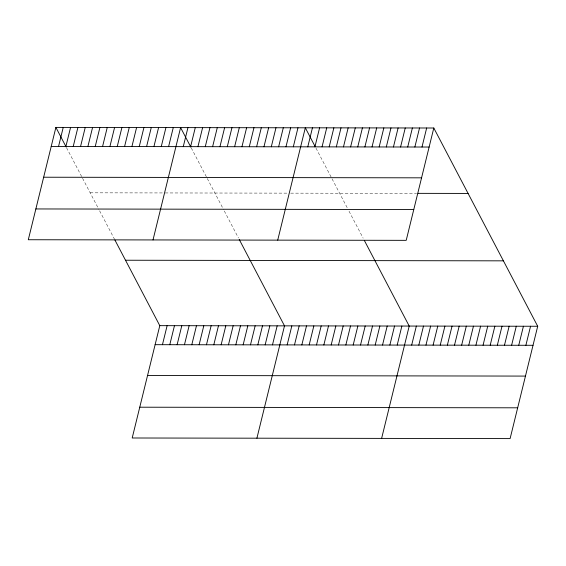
<?xml version="1.0" encoding="UTF-8"?>
<svg xmlns="http://www.w3.org/2000/svg" width="566" height="566" viewBox="0 0 566 566"><rect width="100%" height="100%" fill="white"/><g stroke="black" fill="none" stroke-linecap="round" stroke-linejoin="round"><path stroke-width="0.42" stroke-dasharray="2.83 2.12" d="M90.178 192.822L163.539 192.942M165.166 192.942L288.25 193.14M290.698 193.148L416.534 193.346M315.984 148.15L347.842 208.953M349.017 211.196L363.153 238.159M191.273 147.952L206.887 177.759M207.269 178.481L223.528 209.498M224.306 210.998L238.442 237.961M66.562 147.754L82.176 177.554M82.558 178.283L98.817 209.3M99.602 210.8L114.516 239.255"/><path stroke-width="0.85" d="M55.892 127.4L28.3 239.736L406.211 240.345L433.804 128.008L55.892 127.4L66.18 147.026M58.553 146.438L63.229 127.407M65.889 146.453L70.566 127.421M73.226 146.46L77.903 127.435M80.563 146.474L85.24 127.442M87.9 146.488L92.576 127.456M95.237 146.495L99.906 127.47M102.573 146.509L107.243 127.477M109.91 146.523L114.58 127.492M117.24 146.53L121.916 127.506M124.577 146.544L129.253 127.513M131.913 146.559L136.59 127.527M139.25 146.566L143.927 127.541M146.587 146.58L151.264 127.548M153.924 146.594L158.593 127.562M161.26 146.601L165.93 127.576M168.597 146.615L173.267 127.583M153.011 239.934L180.604 127.598L190.891 147.224M183.264 146.636L187.94 127.612M190.6 146.651L195.277 127.619M197.937 146.665L202.614 127.633M114.905 240.005L159.789 325.655L132.196 437.992L510.108 438.6L537.7 326.264L433.804 128.008M205.274 146.672L209.951 127.647M162.449 344.694L167.126 325.669M212.611 146.686L217.287 127.654M169.786 344.708L174.462 325.676M219.948 146.7L224.617 127.668M177.123 344.715L181.799 325.691M227.284 146.707L231.954 127.683M184.459 344.729L189.129 325.705M234.621 146.721L239.291 127.69M191.796 344.744L196.466 325.712M241.951 146.736L246.627 127.704M199.133 344.751L203.802 325.726M249.288 146.743L253.964 127.718M206.463 344.765L211.139 325.74M256.624 146.757L261.301 127.725M213.799 344.779L218.476 325.747M263.961 146.771L268.638 127.739M221.136 344.786L225.813 325.761M271.298 146.778L275.975 127.753M228.473 344.8L233.15 325.775M278.635 146.792L283.304 127.76M235.81 344.814L240.486 325.783M285.971 146.806L290.641 127.775M243.147 344.828L247.816 325.797M293.308 146.813L297.978 127.789M250.483 344.835L255.153 325.811M277.722 240.14L305.315 127.796L315.22 146.7M257.82 344.85L262.49 325.818M307.777 146.842L312.453 127.81M265.15 344.864L269.826 325.832M314.915 146.849L319.592 127.824M272.487 344.871L277.163 325.846M322.054 146.863L326.731 127.831M256.907 438.197L284.5 325.853L239.227 239.46M329.193 146.877L333.869 127.845M287.16 344.899L291.837 325.867M336.331 146.884L341.008 127.859M294.497 344.906L299.173 325.882M343.47 146.898L348.147 127.866M301.834 344.92L306.51 325.889M350.609 146.905L355.285 127.881M357.747 146.919L362.424 127.888M309.17 344.935L313.84 325.903M364.886 146.934L369.563 127.902M316.507 344.942L321.177 325.917M372.025 146.941L376.701 127.916M323.844 344.956L328.513 325.924M379.163 146.955L383.84 127.923M331.174 344.97L335.85 325.938M386.302 146.969L390.979 127.937M338.51 344.977L343.187 325.952M393.441 146.976L398.11 127.951M345.847 344.991L350.524 325.959M400.579 146.99L405.249 127.958M353.184 345.005L357.861 325.974M407.718 146.997L412.388 127.973M360.521 345.012L365.197 325.988M414.857 147.011L419.526 127.98M367.858 345.027L372.527 325.995M421.995 147.026L426.665 127.994M375.194 345.041L379.864 326.009M382.531 345.048L387.201 326.023M389.861 345.062L394.537 326.03M397.198 345.076L401.874 326.044M381.618 438.395L409.211 326.058L364.327 240.409M411.673 345.097L416.35 326.066M418.812 345.111L423.488 326.08M425.95 345.119L430.627 326.094M433.089 345.133L437.766 326.101M440.228 345.14L444.904 326.115M447.366 345.154L452.043 326.122M454.505 345.168L459.182 326.136M461.644 345.175L466.313 326.15M468.782 345.189L473.452 326.158M475.921 345.203L480.591 326.172M483.06 345.21L487.729 326.186M490.198 345.225L494.868 326.193M497.337 345.232L502.007 326.207M504.476 345.246L509.145 326.214M511.614 345.26L516.284 326.228M518.746 345.267L523.423 326.242M525.885 345.281L530.561 326.249M51.216 146.424L429.134 147.033M43.653 177.222L421.571 177.83M418.125 193.353L468.089 193.43M35.863 208.946L413.774 209.554M125.503 260.233L503.415 260.841M159.789 325.655L537.7 326.264M155.112 344.68L533.023 345.295M147.549 375.477L525.46 376.086M139.76 407.202L517.671 407.81"/></g></svg>
